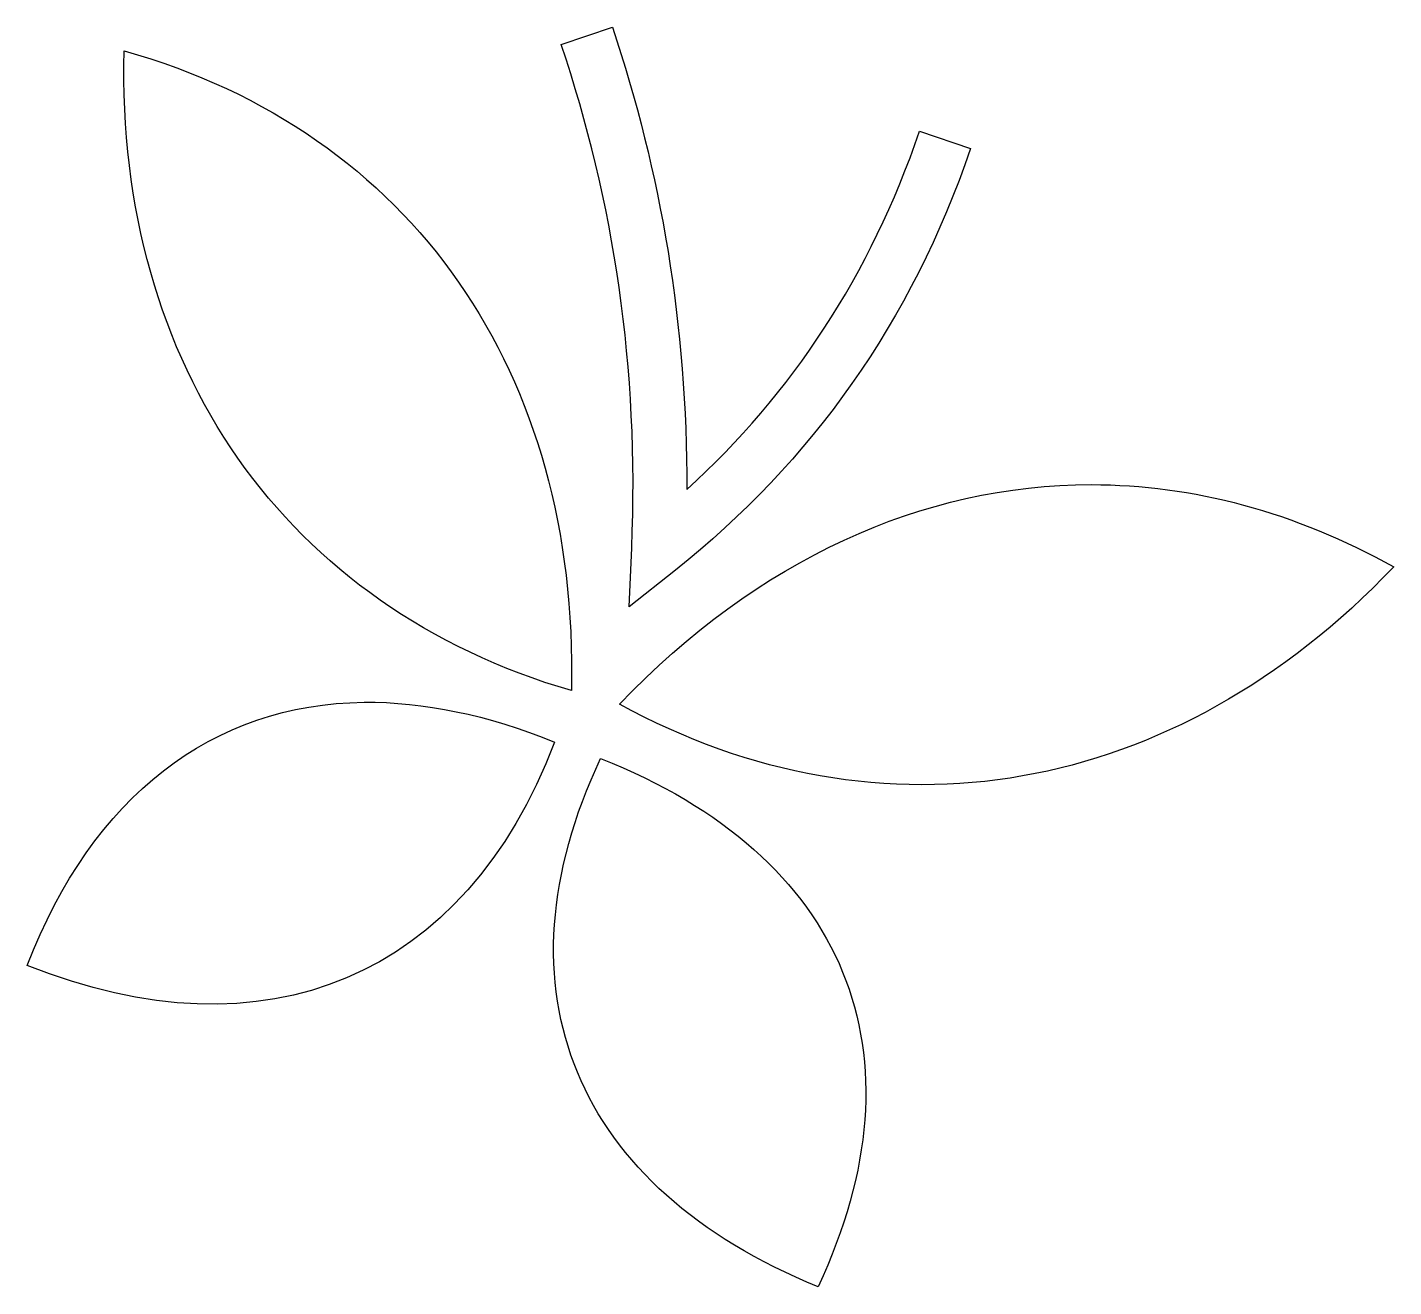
# Model space of a CAD drawing. Header units: centimetres. Extents: x -9.9 to 10, y -9.4 to 9.
import ezdxf

# ---------------------------------------------------------------- set-up
doc = ezdxf.new("R2010")
doc.units = ezdxf.units.CM
doc.header["$MEASUREMENT"] = 0
doc.layers.add('Layer 1', color=7, linetype='Continuous')

msp = doc.modelspace()

# ---------------------------------------------------------------- linework, layer by layer
at = {"layer": 'Layer 1'}
for points, knots in [([(-1.39281, 8.97781), (-1.39281, 8.97781), (-2.14003, 8.72746), (-2.14003, 8.72746), (-2.14003, 8.72746), (-1.37063, 6.43512), (-0.99833, 3.99773), (-1.11088, 1.37041), (-1.11088, 1.37041), (-1.11088, 1.37041), (-1.14778, 0.50597), (-1.14778, 0.50597), (-1.14778, 0.50597), (-1.14778, 0.50597), (-0.47174, 1.04488), (-0.47174, 1.04488), (-0.47174, 1.04488), (1.51914, 2.63027), (2.97874, 4.68043), (3.84128, 7.20541), (3.84128, 7.20541), (3.84128, 7.20541), (3.09541, 7.46107), (3.09541, 7.46107), (3.09541, 7.46107), (2.37687, 5.35773), (1.23665, 3.62775), (-0.30569, 2.22296), (-0.30569, 2.22296), (-0.29911, 4.61186), (-0.68162, 6.85878), (-1.39278, 8.97776), (-1.39278, 8.97776), (-1.39278, 8.97776), (-1.39281, 8.97781), (-1.39281, 8.97781)], [0, 0, 0, 0, 0.1, 0.1, 0.1, 0.1, 0.2, 0.2, 0.2, 0.2, 0.3, 0.3, 0.3, 0.3, 0.4, 0.4, 0.4, 0.4, 0.5, 0.5, 0.5, 0.5, 0.6, 0.6, 0.6, 0.6, 0.7, 0.7, 0.7, 0.7, 0.8, 0.8, 0.8, 0.8, 1, 1, 1, 1]), ([(-8.52586, 8.63516), (-8.64064, 4.01481), (-6.15526, 0.49568), (-1.99244, -0.71686), (-1.99244, -0.71686), (-1.88394, 3.92583), (-4.31775, 7.4472), (-8.52586, 8.63515), (-8.52586, 8.63515), (-8.52586, 8.63515), (-8.52586, 8.63516), (-8.52586, 8.63516)], [0, 0, 0, 0, 0.25, 0.25, 0.25, 0.25, 0.5, 0.5, 0.5, 0.5, 1, 1, 1, 1]), ([(5.60699, 2.29419), (3.14286, 2.29546), (0.73001, 1.20023), (-1.28747, -0.91454), (-1.28747, -0.91454), (2.54033, -3.01653), (6.81502, -2.28108), (10.0227, 1.0911), (10.0227, 1.0911), (8.58174, 1.89798), (7.08536, 2.29344), (5.60695, 2.29415), (5.60695, 2.29415), (5.60695, 2.29415), (5.60699, 2.29419), (5.60699, 2.29419)], [0, 0, 0, 0, 0.2, 0.2, 0.2, 0.2, 0.4, 0.4, 0.4, 0.4, 0.6, 0.6, 0.6, 0.6, 1, 1, 1, 1]), ([(-5.02069, -0.88679), (-7.2324, -0.91133), (-8.9887, -2.25135), (-9.94114, -4.73462), (-9.94114, -4.73462), (-6.4692, -6.12743), (-3.55016, -4.91426), (-2.23621, -1.47192), (-2.23621, -1.47192), (-3.22012, -1.0682), (-4.15527, -0.87727), (-5.02065, -0.88684), (-5.02065, -0.88684), (-5.02065, -0.88684), (-5.02069, -0.88679), (-5.02069, -0.88679)], [0, 0, 0, 0, 0.2, 0.2, 0.2, 0.2, 0.4, 0.4, 0.4, 0.4, 0.6, 0.6, 0.6, 0.6, 1, 1, 1, 1]), ([(-1.56418, -1.7078), (-3.15644, -5.0836), (-1.93496, -7.99209), (1.61288, -9.4285), (1.61288, -9.4285), (3.20624, -6.03567), (2.03431, -3.13215), (-1.56422, -1.7078), (-1.56422, -1.7078), (-1.56422, -1.7078), (-1.56418, -1.7078), (-1.56418, -1.7078)], [0, 0, 0, 0, 0.25, 0.25, 0.25, 0.25, 0.5, 0.5, 0.5, 0.5, 1, 1, 1, 1])]:
    msp.add_open_spline(points, degree=3, knots=knots, dxfattribs=at)

doc.saveas('drawing.dxf')
